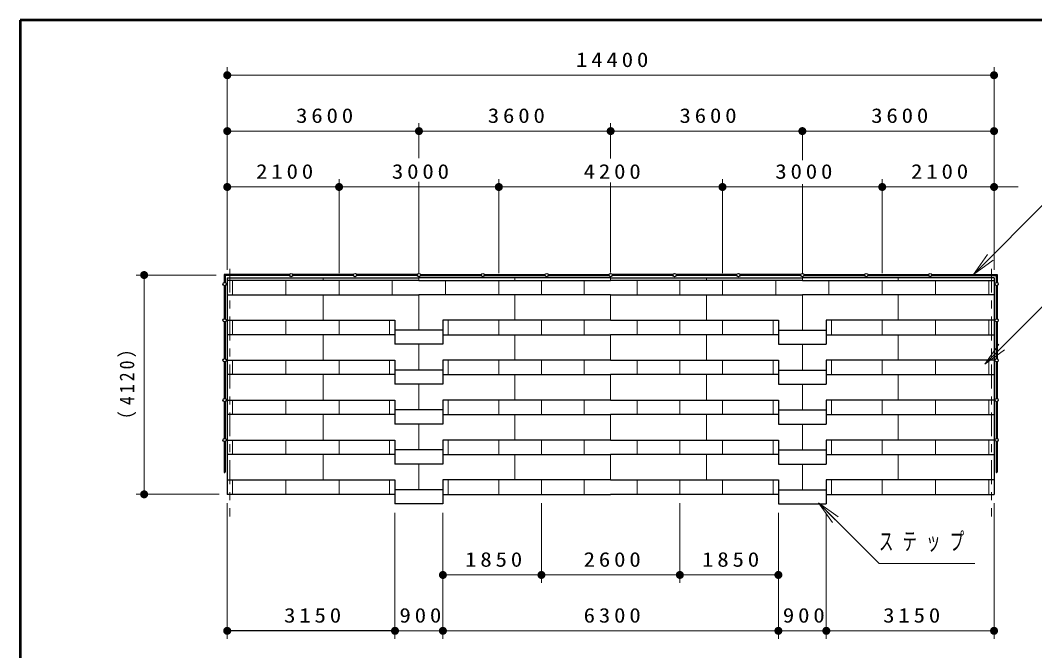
# Model space of a CAD drawing. Units: millimetres on the paper, scale 1:150. Extents: x -365 to 0, y -19 to 257.
# Drawn here: x -365 to -238, y 178 to 257 of the extents above; entities that cross this region are included whole.
import ezdxf

# ---------------------------------------------------------------- set-up
doc = ezdxf.new("R2010")
doc.units = ezdxf.units.MM
doc.linetypes.add('USER2', pattern=[6, 3, -1, 1, -1])
doc.layers.add('LY_1', color=7, linetype='Continuous', lineweight=25)
doc.layers.add('LY_2', color=7, linetype='Continuous', lineweight=13)
doc.styles.add('ＭＳ ゴシック', font='')
doc.styles.get('ＭＳ ゴシック').set_extended_font_data('MS Gothic')

# ---------------------------------------------------------------- blocks, each defined once
blk = doc.blocks.new('filled_dot')
at = {"color": 0, "linetype": 'Continuous', "lineweight": -2, "const_width": 1.25}
blk.add_lwpolyline([(-0.625, 0, 1), (0.625, 0, 1)], format="xyb", close=True, dxfattribs=at)

msp = doc.modelspace()

# ---------------------------------------------------------------- linework, layer by layer
at = {"layer": 'LY_1', "lineweight": 13}
for p, q in [((-339.09, 225.751), (-339.09, 251.117)), ((-243.09, 225.751), (-243.09, 251.117)), ((-339.09, 250.117), (-243.09, 250.117)), ((-339.09, 225.751), (-339.09, 244.117)), ((-315.09, 239.743), (-315.09, 244.117)), ((-291.09, 239.679), (-291.09, 244.117)), ((-243.09, 225.751), (-243.09, 244.117)), ((-339.09, 243.117), (-315.09, 243.117)), ((-315.09, 243.117), (-291.09, 243.117)), ((-291.09, 243.117), (-267.09, 243.117)), ((-267.09, 239.485), (-267.09, 243.117)), ((-267.09, 243.117), (-243.09, 243.117)), ((-339.09, 225.751), (-339.09, 237.117)), ((-325.09, 225.317), (-325.09, 237.117)), ((-315.09, 225.284), (-315.09, 236.743)), ((-305.09, 225.317), (-305.09, 237.117)), ((-291.09, 225.417), (-291.09, 236.679)), ((-277.09, 225.317), (-277.09, 237.117)), ((-267.09, 225.317), (-267.09, 236.485)), ((-257.09, 225.317), (-257.09, 237.117)), ((-243.09, 225.751), (-243.09, 237.117)), ((-339.09, 236.117), (-325.09, 236.117)), ((-325.09, 236.117), (-305.09, 236.117)), ((-308.09, 236.117), (-274.09, 236.117)), ((-277.09, 236.117), (-257.09, 236.117)), ((-260.09, 236.117), (-240.09, 236.117)), ((-245.664, 225.165), (-243.903, 227.645)), ((-245.664, 225.165), (-243.549, 227.293)), ((-243.194, 226.94), (-245.664, 225.165)), ((-340.495, 225.084), (-350.495, 225.084)), ((-349.495, 197.617), (-349.495, 225.084)), ((-244.262, 213.937), (-242.487, 216.407)), ((-244.262, 213.937), (-242.134, 216.052)), ((-241.782, 215.697), (-244.262, 213.937)), ((-340.09, 197.617), (-350.495, 197.617)), ((-339.09, 196.517), (-339.09, 179.517)), ((-299.757, 196.517), (-299.757, 186.517)), ((-282.424, 196.517), (-282.424, 186.517)), ((-265.085, 196.559), (-262.963, 194.438)), ((-265.085, 196.559), (-262.61, 194.791)), ((-263.317, 194.084), (-265.085, 196.559)), ((-243.09, 196.517), (-243.09, 179.517)), ((-318.09, 195.317), (-318.09, 179.517)), ((-312.09, 195.317), (-312.09, 179.517)), ((-312.09, 195.317), (-312.09, 186.517)), ((-270.09, 195.317), (-270.09, 179.517)), ((-270.09, 195.317), (-270.09, 186.517)), ((-264.09, 195.317), (-264.09, 179.517)), ((-299.757, 187.517), (-312.09, 187.517)), ((-282.424, 187.517), (-299.757, 187.517)), ((-270.09, 187.517), (-282.424, 187.517)), ((-318.09, 180.517), (-339.09, 180.517)), ((-312.09, 180.517), (-318.09, 180.517)), ((-270.09, 180.517), (-312.09, 180.517)), ((-264.09, 180.517), (-270.09, 180.517)), ((-243.09, 180.517), (-264.09, 180.517))]:
    msp.add_line(p, q, dxfattribs=at)
at = {"layer": 'LY_1'}
for p, q in [((-339.495, 225.155), (-339.495, 224.139)), ((-331.279, 225.155), (-339.495, 225.155)), ((-339.353, 225.013), (-339.353, 224.139)), ((-331.279, 225.013), (-339.353, 225.013)), ((-323.278, 225.155), (-330.901, 225.155)), ((-323.278, 225.013), (-330.901, 225.013)), ((-315.278, 225.155), (-322.901, 225.155)), ((-315.278, 225.013), (-322.901, 225.013)), ((-314.903, 225.155), (-307.28, 225.155)), ((-314.903, 225.013), (-307.28, 225.013)), ((-306.903, 225.155), (-299.28, 225.155)), ((-306.903, 225.013), (-299.28, 225.013)), ((-298.902, 225.155), (-291.279, 225.155)), ((-298.902, 225.013), (-291.279, 225.013)), ((-283.279, 225.155), (-290.902, 225.155)), ((-283.279, 225.013), (-290.902, 225.013)), ((-275.278, 225.155), (-282.901, 225.155)), ((-275.278, 225.013), (-282.901, 225.013)), ((-267.278, 225.155), (-274.901, 225.155)), ((-267.278, 225.013), (-274.901, 225.013)), ((-266.903, 225.155), (-259.28, 225.155)), ((-266.903, 225.013), (-259.28, 225.013)), ((-258.903, 225.155), (-251.28, 225.155)), ((-258.903, 225.013), (-251.28, 225.013)), ((-250.902, 225.155), (-242.686, 225.155)), ((-250.902, 225.013), (-242.828, 225.013)), ((-242.828, 225.013), (-242.828, 224.139)), ((-242.686, 225.155), (-242.686, 224.139)), ((-339.495, 223.762), (-339.495, 219.606)), ((-339.353, 223.762), (-339.353, 219.606)), ((-339.09, 224.751), (-315.089, 224.751)), ((-339.09, 224.751), (-339.09, 197.616)), ((-315.089, 224.417), (-339.09, 224.417)), ((-291.09, 224.751), (-315.092, 224.751)), ((-315.092, 224.417), (-291.09, 224.417)), ((-291.09, 224.751), (-267.089, 224.751)), ((-267.089, 224.417), (-291.09, 224.417)), ((-243.09, 224.751), (-267.092, 224.751)), ((-267.092, 224.417), (-243.09, 224.417)), ((-243.09, 224.751), (-243.09, 197.616)), ((-242.828, 223.762), (-242.828, 219.606)), ((-242.686, 223.762), (-242.686, 219.606)), ((-339.09, 222.617), (-315.089, 222.617)), ((-291.09, 222.617), (-315.092, 222.617)), ((-291.09, 222.617), (-267.089, 222.617)), ((-243.09, 222.617), (-267.092, 222.617)), ((-339.495, 219.228), (-339.495, 214.606)), ((-339.353, 219.228), (-339.353, 214.606)), ((-339.09, 219.417), (-318.089, 219.417)), ((-318.089, 219.417), (-318.089, 216.417)), ((-312.091, 219.417), (-312.091, 216.417)), ((-291.09, 219.417), (-312.091, 219.417)), ((-291.09, 219.417), (-270.089, 219.417)), ((-270.089, 219.417), (-270.089, 216.417)), ((-243.09, 219.417), (-264.091, 219.417)), ((-264.091, 219.417), (-264.091, 216.417)), ((-242.828, 219.228), (-242.828, 214.606)), ((-242.686, 219.228), (-242.686, 214.606)), ((-318.089, 217.617), (-339.09, 217.617)), ((-315.089, 218.184), (-318.089, 218.184)), ((-312.091, 218.184), (-315.092, 218.184)), ((-312.091, 217.617), (-291.09, 217.617)), ((-270.089, 217.617), (-291.09, 217.617)), ((-270.089, 218.184), (-267.089, 218.184)), ((-267.092, 218.184), (-264.091, 218.184)), ((-264.091, 217.617), (-243.09, 217.617)), ((-315.089, 216.417), (-318.089, 216.417)), ((-312.091, 216.417), (-315.092, 216.417)), ((-270.089, 216.417), (-267.089, 216.417)), ((-267.092, 216.417), (-264.091, 216.417)), ((-339.495, 214.228), (-339.495, 209.605)), ((-339.353, 214.228), (-339.353, 209.605)), ((-339.09, 214.417), (-318.089, 214.417)), ((-318.089, 214.417), (-318.089, 211.417)), ((-312.091, 214.417), (-312.091, 211.417)), ((-291.09, 214.417), (-312.091, 214.417)), ((-291.09, 214.417), (-270.089, 214.417)), ((-270.089, 214.417), (-270.089, 211.417)), ((-243.09, 214.417), (-264.091, 214.417)), ((-264.091, 214.417), (-264.091, 211.417)), ((-242.828, 214.228), (-242.828, 209.605)), ((-242.686, 214.228), (-242.686, 209.605)), ((-318.089, 212.617), (-339.09, 212.617)), ((-315.089, 213.183), (-318.089, 213.183)), ((-312.091, 213.183), (-315.092, 213.183)), ((-312.091, 212.617), (-291.09, 212.617)), ((-270.089, 212.617), (-291.09, 212.617)), ((-270.089, 213.183), (-267.089, 213.183)), ((-267.092, 213.183), (-264.091, 213.183)), ((-264.091, 212.617), (-243.09, 212.617)), ((-315.089, 211.417), (-318.089, 211.417)), ((-312.091, 211.417), (-315.092, 211.417)), ((-270.089, 211.417), (-267.089, 211.417)), ((-267.092, 211.417), (-264.091, 211.417)), ((-339.495, 209.228), (-339.495, 204.605)), ((-339.353, 209.228), (-339.353, 204.605)), ((-339.09, 209.417), (-318.089, 209.417)), ((-318.089, 209.417), (-318.089, 206.416)), ((-312.091, 209.417), (-312.091, 206.416)), ((-291.09, 209.417), (-312.091, 209.417)), ((-291.09, 209.417), (-270.089, 209.417)), ((-270.089, 209.417), (-270.089, 206.416)), ((-243.09, 209.417), (-264.091, 209.417)), ((-264.091, 209.417), (-264.091, 206.416)), ((-242.828, 209.228), (-242.828, 204.605)), ((-242.686, 209.228), (-242.686, 204.605)), ((-318.089, 207.617), (-339.09, 207.617)), ((-315.089, 208.183), (-318.089, 208.183)), ((-312.091, 208.183), (-315.092, 208.183)), ((-312.091, 207.617), (-291.09, 207.617)), ((-270.089, 207.617), (-291.09, 207.617)), ((-270.089, 208.183), (-267.089, 208.183)), ((-267.092, 208.183), (-264.091, 208.183)), ((-264.091, 207.617), (-243.09, 207.617)), ((-315.089, 206.416), (-318.089, 206.416)), ((-312.091, 206.416), (-315.092, 206.416)), ((-270.089, 206.416), (-267.089, 206.416)), ((-267.092, 206.416), (-264.091, 206.416)), ((-339.495, 204.228), (-339.495, 200.416)), ((-339.353, 204.228), (-339.353, 200.416)), ((-339.09, 204.416), (-318.089, 204.416)), ((-318.089, 204.416), (-318.089, 201.416)), ((-312.091, 204.416), (-312.091, 201.416)), ((-291.09, 204.416), (-312.091, 204.416)), ((-291.09, 204.416), (-270.089, 204.416)), ((-270.089, 204.416), (-270.089, 201.416)), ((-243.09, 204.416), (-264.091, 204.416)), ((-264.091, 204.416), (-264.091, 201.416)), ((-242.828, 204.228), (-242.828, 200.416)), ((-242.686, 204.228), (-242.686, 200.416)), ((-318.089, 202.616), (-339.09, 202.616)), ((-315.089, 203.183), (-318.089, 203.183)), ((-312.091, 203.183), (-315.092, 203.183)), ((-312.091, 202.616), (-291.09, 202.616)), ((-270.089, 202.616), (-291.09, 202.616)), ((-270.089, 203.183), (-267.089, 203.183)), ((-267.092, 203.183), (-264.091, 203.183)), ((-264.091, 202.616), (-243.09, 202.616)), ((-315.089, 201.416), (-318.089, 201.416)), ((-312.091, 201.416), (-315.092, 201.416)), ((-270.089, 201.416), (-267.089, 201.416)), ((-267.092, 201.416), (-264.091, 201.416)), ((-339.09, 199.416), (-318.089, 199.416)), ((-318.089, 199.416), (-318.089, 196.416)), ((-312.091, 199.416), (-312.091, 196.416)), ((-291.09, 199.416), (-312.091, 199.416)), ((-291.09, 199.416), (-270.089, 199.416)), ((-270.089, 199.416), (-270.089, 196.416)), ((-243.09, 199.416), (-264.091, 199.416)), ((-264.091, 199.416), (-264.091, 196.416)), ((-315.089, 198.183), (-318.089, 198.183)), ((-312.091, 198.183), (-315.092, 198.183)), ((-270.089, 198.183), (-267.089, 198.183)), ((-267.092, 198.183), (-264.091, 198.183)), ((-318.089, 197.616), (-339.09, 197.616)), ((-312.091, 197.616), (-291.09, 197.616)), ((-270.089, 197.616), (-291.09, 197.616)), ((-264.091, 197.616), (-243.09, 197.616)), ((-315.089, 196.416), (-318.089, 196.416)), ((-312.091, 196.416), (-315.092, 196.416)), ((-270.089, 196.416), (-267.089, 196.416)), ((-267.092, 196.416), (-264.091, 196.416)), ((-318.09, 180.517), (-339.09, 180.517))]:
    msp.add_line(p, q, dxfattribs=at)
at = {"layer": 'LY_1', "color": 4, "linetype": 'USER2', "lineweight": 13}
for p, q in [((-338.757, 225.884), (-338.757, 194.849)), ((-243.424, 225.884), (-243.424, 194.849))]:
    msp.add_line(p, q, dxfattribs=at)
at = {"layer": 'LY_1', "linetype": 'USER2', "lineweight": 13}
for p, q in [((-338.424, 224.417), (-338.424, 222.617)), ((-331.757, 222.617), (-331.757, 224.417)), ((-325.09, 222.617), (-325.09, 224.417)), ((-318.423, 224.417), (-318.423, 222.617)), ((-311.758, 222.617), (-311.758, 224.417)), ((-305.091, 222.617), (-305.091, 224.417)), ((-299.758, 222.617), (-299.758, 224.417)), ((-294.424, 222.617), (-294.424, 224.417)), ((-287.757, 222.617), (-287.757, 224.417)), ((-282.423, 222.617), (-282.423, 224.417)), ((-277.09, 222.617), (-277.09, 224.417)), ((-270.423, 222.617), (-270.423, 224.417)), ((-263.758, 224.417), (-263.758, 222.617)), ((-257.091, 222.617), (-257.091, 224.417)), ((-250.424, 222.617), (-250.424, 224.417)), ((-243.757, 224.417), (-243.757, 222.617)), ((-338.424, 219.417), (-338.424, 217.617)), ((-331.757, 219.417), (-331.757, 217.617)), ((-325.09, 219.417), (-325.09, 217.617)), ((-318.756, 219.417), (-318.756, 217.617)), ((-311.425, 219.417), (-311.425, 217.617)), ((-305.091, 219.417), (-305.091, 217.617)), ((-299.758, 219.417), (-299.758, 217.617)), ((-294.424, 219.417), (-294.424, 217.617)), ((-287.757, 219.417), (-287.757, 217.617)), ((-282.423, 219.417), (-282.423, 217.617)), ((-277.09, 219.417), (-277.09, 217.617)), ((-270.756, 219.417), (-270.756, 217.617)), ((-263.425, 219.417), (-263.425, 217.617)), ((-257.091, 219.417), (-257.091, 217.617)), ((-250.424, 219.417), (-250.424, 217.617)), ((-243.757, 219.417), (-243.757, 217.617)), ((-338.424, 214.417), (-338.424, 212.617)), ((-331.757, 214.417), (-331.757, 212.617)), ((-325.09, 214.417), (-325.09, 212.617)), ((-318.756, 214.417), (-318.756, 212.617)), ((-311.425, 214.417), (-311.425, 212.617)), ((-305.091, 214.417), (-305.091, 212.617)), ((-299.758, 214.417), (-299.758, 212.617)), ((-294.424, 214.417), (-294.424, 212.617)), ((-287.757, 214.417), (-287.757, 212.617)), ((-282.423, 214.417), (-282.423, 212.617)), ((-277.09, 214.417), (-277.09, 212.617)), ((-270.756, 214.417), (-270.756, 212.617)), ((-263.425, 214.417), (-263.425, 212.617)), ((-257.091, 214.417), (-257.091, 212.617)), ((-250.424, 214.417), (-250.424, 212.617)), ((-243.757, 214.417), (-243.757, 212.617)), ((-338.424, 209.417), (-338.424, 207.617)), ((-331.757, 209.417), (-331.757, 207.617)), ((-325.09, 209.417), (-325.09, 207.617)), ((-318.756, 209.417), (-318.756, 207.617)), ((-311.425, 209.417), (-311.425, 207.617)), ((-305.091, 209.417), (-305.091, 207.617)), ((-299.758, 209.417), (-299.758, 207.617)), ((-294.424, 209.417), (-294.424, 207.617)), ((-287.757, 209.417), (-287.757, 207.617)), ((-282.423, 209.417), (-282.423, 207.617)), ((-277.09, 209.417), (-277.09, 207.617)), ((-270.756, 209.417), (-270.756, 207.617)), ((-263.425, 209.417), (-263.425, 207.617)), ((-257.091, 209.417), (-257.091, 207.617)), ((-250.424, 209.417), (-250.424, 207.617)), ((-243.757, 209.417), (-243.757, 207.617)), ((-338.424, 204.416), (-338.424, 202.616)), ((-331.757, 204.416), (-331.757, 202.616)), ((-325.09, 204.416), (-325.09, 202.616)), ((-318.756, 204.416), (-318.756, 202.616)), ((-311.425, 204.416), (-311.425, 202.616)), ((-305.091, 204.416), (-305.091, 202.616)), ((-299.758, 204.416), (-299.758, 202.616)), ((-294.424, 204.416), (-294.424, 202.616)), ((-287.757, 204.416), (-287.757, 202.616)), ((-282.423, 204.416), (-282.423, 202.616)), ((-277.09, 204.416), (-277.09, 202.616)), ((-270.756, 204.416), (-270.756, 202.616)), ((-263.425, 204.416), (-263.425, 202.616)), ((-257.091, 204.416), (-257.091, 202.616)), ((-250.424, 204.416), (-250.424, 202.616)), ((-243.757, 204.416), (-243.757, 202.616)), ((-338.424, 199.416), (-338.424, 197.616)), ((-331.757, 199.416), (-331.757, 197.616)), ((-325.09, 199.416), (-325.09, 197.616)), ((-318.756, 199.416), (-318.756, 197.616)), ((-311.425, 199.416), (-311.425, 197.616)), ((-305.091, 199.416), (-305.091, 197.616)), ((-299.758, 199.416), (-299.758, 197.616)), ((-294.424, 199.416), (-294.424, 197.616)), ((-287.757, 199.416), (-287.757, 197.616)), ((-282.423, 199.416), (-282.423, 197.616)), ((-277.09, 199.416), (-277.09, 197.616)), ((-270.756, 199.416), (-270.756, 197.616)), ((-263.425, 199.416), (-263.425, 197.616)), ((-257.091, 199.416), (-257.091, 197.616)), ((-250.424, 199.416), (-250.424, 197.616)), ((-243.757, 199.416), (-243.757, 197.616))]:
    msp.add_line(p, q, dxfattribs=at)
at = {"layer": 'LY_1', "color": 1, "lineweight": 13}
for p, q in [((-327.09, 224.751), (-327.09, 224.417)), ((-315.092, 224.417), (-315.092, 224.751)), ((-315.089, 224.417), (-315.089, 224.751)), ((-303.091, 224.751), (-303.091, 224.417)), ((-291.09, 224.417), (-291.09, 224.751)), ((-291.09, 224.417), (-291.09, 224.751)), ((-279.09, 224.751), (-279.09, 224.417)), ((-267.092, 224.417), (-267.092, 224.751)), ((-267.089, 224.417), (-267.089, 224.751)), ((-255.091, 224.751), (-255.091, 224.417)), ((-327.09, 222.617), (-327.09, 219.417)), ((-315.092, 218.184), (-315.092, 222.617)), ((-315.089, 218.184), (-315.089, 222.617)), ((-303.091, 222.617), (-303.091, 219.417)), ((-291.09, 219.417), (-291.09, 222.617)), ((-291.09, 219.417), (-291.09, 222.617)), ((-279.09, 222.617), (-279.09, 219.417)), ((-267.092, 218.184), (-267.092, 222.617)), ((-267.089, 218.184), (-267.089, 222.617)), ((-255.091, 222.617), (-255.091, 219.417)), ((-327.09, 217.617), (-327.09, 214.417)), ((-303.091, 217.617), (-303.091, 214.417)), ((-291.09, 214.417), (-291.09, 217.617)), ((-291.09, 214.417), (-291.09, 217.617)), ((-279.09, 217.617), (-279.09, 214.417)), ((-255.091, 217.617), (-255.091, 214.417)), ((-315.092, 213.183), (-315.092, 216.417)), ((-315.089, 213.183), (-315.089, 216.417)), ((-267.092, 213.183), (-267.092, 216.417)), ((-267.089, 213.183), (-267.089, 216.417)), ((-327.09, 212.617), (-327.09, 209.417)), ((-303.091, 212.617), (-303.091, 209.417)), ((-291.09, 209.417), (-291.09, 212.617)), ((-291.09, 209.417), (-291.09, 212.617)), ((-279.09, 212.617), (-279.09, 209.417)), ((-255.091, 212.617), (-255.091, 209.417)), ((-315.092, 208.183), (-315.092, 211.417)), ((-315.089, 208.183), (-315.089, 211.417)), ((-267.092, 208.183), (-267.092, 211.417)), ((-267.089, 208.183), (-267.089, 211.417)), ((-327.09, 207.617), (-327.09, 204.416)), ((-303.091, 207.617), (-303.091, 204.416)), ((-291.09, 204.416), (-291.09, 207.617)), ((-291.09, 204.416), (-291.09, 207.617)), ((-279.09, 207.617), (-279.09, 204.416)), ((-255.091, 207.617), (-255.091, 204.416)), ((-315.092, 203.183), (-315.092, 206.416)), ((-315.089, 203.183), (-315.089, 206.416)), ((-267.092, 203.183), (-267.092, 206.416)), ((-267.089, 203.183), (-267.089, 206.416)), ((-327.09, 202.616), (-327.09, 199.416)), ((-303.091, 202.616), (-303.091, 199.416)), ((-291.09, 199.416), (-291.09, 202.616)), ((-291.09, 199.416), (-291.09, 202.616)), ((-279.09, 202.616), (-279.09, 199.416)), ((-255.091, 202.616), (-255.091, 199.416)), ((-315.092, 198.183), (-315.092, 201.416)), ((-315.089, 198.183), (-315.089, 201.416)), ((-267.092, 198.183), (-267.092, 201.416)), ((-267.089, 198.183), (-267.089, 201.416))]:
    msp.add_line(p, q, dxfattribs=at)
at = {"layer": 'LY_1', "lineweight": 13}
for points in [[(-245.664, 225.165), (-236.249, 234.635), (-224.249, 234.635)], [(-244.262, 213.937), (-236.188, 221.962), (-212.188, 221.962)], [(-265.085, 196.559), (-257.494, 188.969), (-245.494, 188.969)]]:
    msp.add_lwpolyline(points, dxfattribs=at)
at = {"layer": 'LY_1'}
for centre in [(-331.09, 225.084), (-323.09, 225.084), (-315.092, 225.084), (-315.089, 225.084), (-307.091, 225.084), (-299.091, 225.084), (-291.09, 225.084), (-291.09, 225.084), (-283.09, 225.084), (-275.09, 225.084), (-267.092, 225.084), (-267.089, 225.084), (-259.091, 225.084), (-251.091, 225.084), (-339.424, 223.951), (-242.757, 223.951), (-339.424, 219.417), (-242.757, 219.417), (-339.424, 214.417), (-242.757, 214.417), (-339.424, 209.417), (-242.757, 209.417), (-339.424, 204.416), (-242.757, 204.416)]:
    msp.add_circle(centre, 0.202, dxfattribs=at)
for centre, start, end in [((-339.424, 200.416), 180, 0.00001), ((-242.757, 200.416), 179.99999, 360)]:
    msp.add_arc(centre, 0.0712, start, end, dxfattribs=at)
at = {"layer": 'LY_2', "lineweight": 50}
for p, q in [((-365, 257), (-365, 0)), ((0, 257), (-365, 257))]:
    msp.add_line(p, q, dxfattribs=at)

# ---------------------------------------------------------------- block references
at = {"layer": 'LY_1', "lineweight": 13, "xscale": 0.4, "yscale": 0.4}
for p in [(-339.09, 250.117), (-339.09, 243.117), (-315.09, 243.117), (-291.09, 243.117), (-267.09, 243.117), (-339.09, 236.117), (-325.09, 236.117), (-277.09, 236.117), (-277.09, 236.117), (-243.09, 236.117), (-312.09, 187.517), (-299.757, 187.517), (-282.424, 187.517), (-339.09, 180.517), (-318.09, 180.517), (-312.09, 180.517), (-270.09, 180.517), (-264.09, 180.517)]:
    msp.add_blockref('filled_dot', p, dxfattribs=at)
for p, rotation in [((-243.09, 250.117), 180), ((-315.09, 243.117), 180), ((-291.09, 243.117), 180), ((-267.09, 243.117), 180), ((-243.09, 243.117), 180), ((-325.09, 236.117), 180), ((-305.09, 236.117), 180), ((-305.09, 236.117), 180), ((-257.09, 236.117), 180), ((-257.09, 236.117), 180), ((-349.495, 225.084), 270), ((-349.495, 197.617), 90), ((-299.757, 187.517), 180), ((-282.424, 187.517), 180), ((-270.09, 187.517), 180), ((-318.09, 180.517), 180), ((-312.09, 180.517), 180), ((-270.09, 180.517), 180), ((-264.09, 180.517), 180), ((-243.09, 180.517), 180)]:
    msp.add_blockref('filled_dot', p, dxfattribs=dict(at, rotation=rotation))

# ---------------------------------------------------------------- texts
at = {"layer": 'LY_1', "style": 'ＭＳ ゴシック'}
for s, insert, char_height, attachment_point in [('\\T1.33;\\W1.15;14400', (-290.663, 251.117), 1.833, 8), ('\\T1.33;\\W1.15;3600', (-326.663, 244.117), 1.833, 8), ('\\T1.33;\\W1.15;3600', (-302.663, 244.117), 1.833, 8), ('\\T1.33;\\W1.15;3600', (-278.663, 244.117), 1.833, 8), ('\\T1.33;\\W1.15;3600', (-254.663, 244.117), 1.833, 8), ('\\T1.33;\\W1.15;2100', (-331.669, 237.117), 1.833, 8), ('\\T1.33;\\W1.15;3000', (-314.667, 237.117), 1.833, 8), ('\\T1.33;\\W1.15;4200', (-290.663, 237.117), 1.833, 8), ('\\T1.33;\\W1.15;3000', (-266.667, 237.117), 1.833, 8), ('\\T1.33;\\W1.15;2100', (-249.669, 237.117), 1.833, 8), ('\\T1.64;\\W0.6;ステップ', (-257.494, 191.619), 2.199, 4), ('\\T1.33;\\W1.15;1850', (-305.501, 188.517), 1.833, 8), ('\\T1.33;\\W1.15;2600', (-290.663, 188.517), 1.833, 8), ('\\T1.33;\\W1.15;1850', (-275.834, 188.517), 1.833, 8), ('\\T1.33;\\W1.15;3150', (-328.167, 181.517), 1.833, 8), ('\\T1.33;\\W1.15;900', (-314.674, 181.517), 1.833, 8), ('\\T1.33;\\W1.15;6300', (-290.663, 181.517), 1.833, 8), ('\\T1.33;\\W1.15;900', (-266.674, 181.517), 1.833, 8), ('\\T1.33;\\W1.15;3150', (-253.167, 181.517), 1.833, 8)]:
    msp.add_mtext(s, dxfattribs=dict(at, insert=insert, char_height=char_height, attachment_point=attachment_point))
at = {"layer": 'LY_1', "insert": (-350.495, 211.774), "char_height": 1.833, "attachment_point": 8, "rotation": 90, "style": 'ＭＳ ゴシック'}
msp.add_mtext('\\T1.33;\\W0.9;（4120）', dxfattribs=at)

doc.saveas('drawing.dxf')
